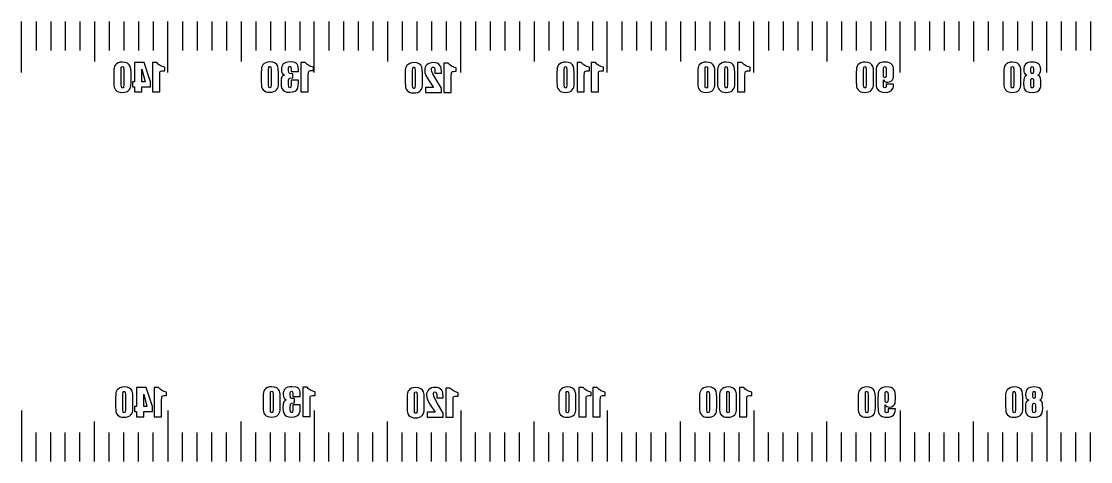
# Model space of a CAD drawing. Header units: millimetres. Extents: x -73 to 81, y -16 to 70.
# Drawn here: x -69 to 4, y -16.1 to 14.1 of the extents above; entities that cross this region are included whole.
import ezdxf

# ---------------------------------------------------------------- set-up
doc = ezdxf.new("R2010")
doc.units = ezdxf.units.MM
doc.layers.add('Layer1', color=70, linetype='Continuous')

msp = doc.modelspace()

# ---------------------------------------------------------------- linework, layer by layer
at = {"layer": 'Layer1'}
for points in [[(-69, 10.55), (-69, 14.05)], [(-68, 14.05), (-68, 12.05)], [(-67, 14.05), (-67, 12.05)], [(-66, 14.05), (-66, 12.05)], [(-65, 14.05), (-65, 12.05)], [(-64, 14.05), (-64, 11.3)], [(-63, 14.05), (-63, 12.05)], [(-62, 14.05), (-62, 12.05)], [(-61, 14.05), (-61, 12.05)], [(-60, 14.05), (-60, 12.05)], [(-59, 10.55), (-59, 14.05)], [(-58, 14.05), (-58, 12.05)], [(-57, 14.05), (-57, 12.05)], [(-56, 14.05), (-56, 12.05)], [(-55, 14.05), (-55, 12.05)], [(-54, 14.05), (-54, 11.3)], [(-53, 14.05), (-53, 12.05)], [(-52, 14.05), (-52, 12.05)], [(-51, 14.05), (-51, 12.05)], [(-50, 14.05), (-50, 12.05)], [(-49, 10.55), (-49, 14.05)], [(-48, 14.05), (-48, 12.05)], [(-47, 14.05), (-47, 12.05)], [(-46, 14.05), (-46, 12.05)], [(-45, 14.05), (-45, 12.05)], [(-44, 14.05), (-44, 11.3)], [(-43, 14.05), (-43, 12.05)], [(-42, 14.05), (-42, 12.05)], [(-41, 14.05), (-41, 12.05)], [(-40, 14.05), (-40, 12.05)], [(-39, 10.55), (-39, 14.05)], [(-38, 14.05), (-38, 12.05)], [(-37, 14.05), (-37, 12.05)], [(-36, 14.05), (-36, 12.05)], [(-35, 14.05), (-35, 12.05)], [(-34, 14.05), (-34, 11.3)], [(-33, 14.05), (-33, 12.05)], [(-32, 14.05), (-32, 12.05)], [(-31, 14.05), (-31, 12.05)], [(-30, 14.05), (-30, 12.05)], [(-29, 10.55), (-29, 14.05)], [(-28, 14.05), (-28, 12.05)], [(-27, 14.05), (-27, 12.05)], [(-26, 14.05), (-26, 12.05)], [(-25, 14.05), (-25, 12.05)], [(-24, 14.05), (-24, 11.3)], [(-23, 14.05), (-23, 12.05)], [(-22, 14.05), (-22, 12.05)], [(-21, 14.05), (-21, 12.05)], [(-20, 14.05), (-20, 12.05)], [(-19, 10.55), (-19, 14.05)], [(-18, 14.05), (-18, 12.05)], [(-17, 14.05), (-17, 12.05)], [(-16, 14.05), (-16, 12.05)], [(-15, 14.05), (-15, 12.05)], [(-14, 14.05), (-14, 11.3)], [(-13, 14.05), (-13, 12.05)], [(-12, 14.05), (-12, 12.05)], [(-11, 14.05), (-11, 12.05)], [(-10, 14.05), (-10, 12.05)], [(-9, 10.55), (-9, 14.05)], [(-8, 14.05), (-8, 12.05)], [(-7, 14.05), (-7, 12.05)], [(-6, 14.05), (-6, 12.05)], [(-5, 14.05), (-5, 12.05)], [(-4, 14.05), (-4, 11.3)], [(-3, 14.05), (-3, 12.05)], [(-2, 14.05), (-2, 12.05)], [(-1, 14.05), (-1, 12.05)], [(0, 14.05), (0, 12.05)], [(1, 10.55), (1, 14.05)], [(2, 14.05), (2, 12.05)], [(3, 14.05), (3, 12.05)], [(4, 14.05), (4, 12.05)], [(-69, -12.55), (-69, -16.05)], [(-59, -12.55), (-59, -16.05)], [(-49, -12.55), (-49, -16.05)], [(-39, -12.55), (-39, -16.05)], [(-29, -12.55), (-29, -16.05)], [(-19, -12.55), (-19, -16.05)], [(-9, -12.55), (-9, -16.05)], [(1, -12.55), (1, -16.05)], [(-64, -16.05), (-64, -13.3)], [(-54, -16.05), (-54, -13.3)], [(-44, -16.05), (-44, -13.3)], [(-34, -16.05), (-34, -13.3)], [(-24, -16.05), (-24, -13.3)], [(-14, -16.05), (-14, -13.3)], [(-4, -16.05), (-4, -13.3)], [(-68, -16.05), (-68, -14.05)], [(-67, -16.05), (-67, -14.05)], [(-66, -16.05), (-66, -14.05)], [(-65, -16.05), (-65, -14.05)], [(-63, -16.05), (-63, -14.05)], [(-62, -16.05), (-62, -14.05)], [(-61, -16.05), (-61, -14.05)], [(-60, -16.05), (-60, -14.05)], [(-58, -16.05), (-58, -14.05)], [(-57, -16.05), (-57, -14.05)], [(-56, -16.05), (-56, -14.05)], [(-55, -16.05), (-55, -14.05)], [(-53, -16.05), (-53, -14.05)], [(-52, -16.05), (-52, -14.05)], [(-51, -16.05), (-51, -14.05)], [(-50, -16.05), (-50, -14.05)], [(-48, -16.05), (-48, -14.05)], [(-47, -16.05), (-47, -14.05)], [(-46, -16.05), (-46, -14.05)], [(-45, -16.05), (-45, -14.05)], [(-43, -16.05), (-43, -14.05)], [(-42, -16.05), (-42, -14.05)], [(-41, -16.05), (-41, -14.05)], [(-40, -16.05), (-40, -14.05)], [(-38, -16.05), (-38, -14.05)], [(-37, -16.05), (-37, -14.05)], [(-36, -16.05), (-36, -14.05)], [(-35, -16.05), (-35, -14.05)], [(-33, -16.05), (-33, -14.05)], [(-32, -16.05), (-32, -14.05)], [(-31, -16.05), (-31, -14.05)], [(-30, -16.05), (-30, -14.05)], [(-28, -16.05), (-28, -14.05)], [(-27, -16.05), (-27, -14.05)], [(-26, -16.05), (-26, -14.05)], [(-25, -16.05), (-25, -14.05)], [(-23, -16.05), (-23, -14.05)], [(-22, -16.05), (-22, -14.05)], [(-21, -16.05), (-21, -14.05)], [(-20, -16.05), (-20, -14.05)], [(-18, -16.05), (-18, -14.05)], [(-17, -16.05), (-17, -14.05)], [(-16, -16.05), (-16, -14.05)], [(-15, -16.05), (-15, -14.05)], [(-13, -16.05), (-13, -14.05)], [(-12, -16.05), (-12, -14.05)], [(-11, -16.05), (-11, -14.05)], [(-10, -16.05), (-10, -14.05)], [(-8, -16.05), (-8, -14.05)], [(-7, -16.05), (-7, -14.05)], [(-6, -16.05), (-6, -14.05)], [(-5, -16.05), (-5, -14.05)], [(-3, -16.05), (-3, -14.05)], [(-2, -16.05), (-2, -14.05)], [(-1, -16.05), (-1, -14.05)], [(0, -16.05), (0, -14.05)], [(2, -16.05), (2, -14.05)], [(3, -16.05), (3, -14.05)], [(4, -16.05), (4, -14.05)]]:
    msp.add_lwpolyline(points, dxfattribs=at)
for points in [[(-62.636, 10.982), (-62.669, 10.884), (-62.687, 10.749), (-62.692, 10.553), (-62.692, 9.886), (-62.686, 9.689), (-62.668, 9.555), (-62.63, 9.454), (-62.565, 9.361), (-62.479, 9.283), (-62.377, 9.231), (-62.261, 9.201), (-62.131, 9.192), (-61.967, 9.202), (-61.834, 9.233), (-61.727, 9.286), (-61.645, 9.362), (-61.584, 9.452), (-61.545, 9.547), (-61.522, 9.672), (-61.515, 9.855), (-61.515, 10.553), (-61.527, 10.794), (-61.563, 10.965), (-61.634, 11.089), (-61.752, 11.185), (-61.908, 11.247), (-62.094, 11.268), (-62.25, 11.254), (-62.388, 11.211), (-62.502, 11.147), (-62.582, 11.07)], [(-62.057, 9.508), (-62.103, 9.499), (-62.149, 9.51), (-62.176, 9.541), (-62.193, 9.73), (-62.193, 10.721), (-62.178, 10.92), (-62.152, 10.95), (-62.105, 10.961), (-62.059, 10.95), (-62.032, 10.918), (-62.014, 10.721), (-62.014, 9.745), (-62.031, 9.535)], [(-61.411, 9.582), (-61.269, 9.582), (-61.269, 9.23), (-60.77, 9.23), (-60.77, 9.582), (-60.177, 9.582), (-60.177, 9.923), (-60.608, 11.23), (-61.269, 11.23), (-61.269, 9.923), (-61.411, 9.923)], [(-59.526, 10.623), (-59.486, 10.652), (-59.405, 10.67), (-59.263, 10.676), (-59.214, 10.676), (-59.214, 10.91), (-59.384, 10.959), (-59.532, 11.029), (-59.658, 11.119), (-59.763, 11.23), (-60.057, 11.23), (-60.057, 9.23), (-59.558, 9.23), (-59.558, 10.302), (-59.547, 10.581)], [(-52.567, 10.993), (-52.6, 10.895), (-52.617, 10.76), (-52.623, 10.564), (-52.623, 9.896), (-52.617, 9.7), (-52.598, 9.565), (-52.56, 9.465), (-52.496, 9.371), (-52.41, 9.294), (-52.308, 9.242), (-52.192, 9.212), (-52.062, 9.202), (-51.898, 9.213), (-51.765, 9.244), (-51.658, 9.297), (-51.576, 9.373), (-51.515, 9.463), (-51.475, 9.557), (-51.453, 9.683), (-51.446, 9.866), (-51.446, 10.564), (-51.458, 10.804), (-51.493, 10.976), (-51.564, 11.1), (-51.682, 11.196), (-51.839, 11.258), (-52.025, 11.279), (-52.181, 11.264), (-52.319, 11.221), (-52.433, 11.158), (-52.513, 11.081)], [(-51.988, 9.519), (-52.034, 9.51), (-52.08, 9.52), (-52.107, 9.552), (-52.124, 9.741), (-52.124, 10.732), (-52.109, 10.931), (-52.083, 10.961), (-52.036, 10.971), (-51.99, 10.961), (-51.963, 10.929), (-51.945, 10.732), (-51.945, 9.756), (-51.962, 9.546)], [(-50.718, 10.963), (-50.679, 10.971), (-50.635, 10.962), (-50.608, 10.936), (-50.589, 10.786), (-50.589, 10.622), (-50.089, 10.622), (-50.089, 10.792), (-50.098, 10.924), (-50.122, 11.032), (-50.163, 11.117), (-50.22, 11.179), (-50.296, 11.223), (-50.39, 11.255), (-50.637, 11.28), (-50.801, 11.271), (-50.936, 11.245), (-51.043, 11.202), (-51.121, 11.141), (-51.177, 11.064), (-51.216, 10.974), (-51.24, 10.87), (-51.248, 10.753), (-51.237, 10.608), (-51.202, 10.51), (-51.139, 10.439), (-51.042, 10.374), (-51.141, 10.323), (-51.211, 10.248), (-51.253, 10.103), (-51.267, 9.84), (-51.253, 9.628), (-51.212, 9.47), (-51.138, 9.354), (-51.025, 9.27), (-50.872, 9.218), (-50.682, 9.201), (-50.471, 9.221), (-50.31, 9.281), (-50.198, 9.369), (-50.132, 9.476), (-50.1, 9.634), (-50.089, 9.877), (-50.089, 10.035), (-50.589, 10.035), (-50.589, 9.71), (-50.604, 9.545), (-50.629, 9.519), (-50.673, 9.51), (-50.721, 9.521), (-50.749, 9.554), (-50.768, 9.787), (-50.768, 9.925), (-50.761, 10.024), (-50.742, 10.093), (-50.71, 10.137), (-50.665, 10.163), (-50.469, 10.182), (-50.469, 10.472), (-50.689, 10.486), (-50.725, 10.507), (-50.749, 10.545), (-50.768, 10.688), (-50.768, 10.8), (-50.762, 10.887), (-50.746, 10.938)], [(-49.379, 10.633), (-49.339, 10.663), (-49.258, 10.681), (-49.116, 10.687), (-49.067, 10.687), (-49.067, 10.92), (-49.237, 10.969), (-49.385, 11.039), (-49.512, 11.13), (-49.616, 11.241), (-49.91, 11.241), (-49.91, 9.241), (-49.411, 9.241), (-49.411, 10.313), (-49.4, 10.592)], [(-42.737, 10.944), (-42.77, 10.846), (-42.787, 10.711), (-42.793, 10.515), (-42.793, 9.847), (-42.786, 9.651), (-42.768, 9.516), (-42.73, 9.416), (-42.665, 9.322), (-42.58, 9.245), (-42.478, 9.193), (-42.361, 9.163), (-42.232, 9.153), (-42.068, 9.164), (-41.934, 9.195), (-41.828, 9.248), (-41.745, 9.324), (-41.685, 9.414), (-41.645, 9.508), (-41.623, 9.634), (-41.615, 9.817), (-41.615, 10.515), (-41.627, 10.755), (-41.663, 10.927), (-41.734, 11.051), (-41.852, 11.147), (-42.008, 11.209), (-42.195, 11.23), (-42.35, 11.215), (-42.489, 11.172), (-42.602, 11.109), (-42.683, 11.032)], [(-40.933, 10.912), (-40.883, 10.922), (-40.833, 10.911), (-40.798, 10.878), (-40.777, 10.811), (-40.77, 10.701), (-40.77, 10.511), (-40.323, 10.511), (-40.323, 10.584), (-40.34, 10.849), (-40.37, 10.945), (-40.426, 11.04), (-40.504, 11.122), (-40.602, 11.182), (-40.722, 11.218), (-40.863, 11.23), (-41.003, 11.221), (-41.124, 11.193), (-41.228, 11.147), (-41.313, 11.082), (-41.38, 11.003), (-41.428, 10.915), (-41.456, 10.817), (-41.466, 10.709), (-41.444, 10.532), (-41.38, 10.345), (-41.211, 10.046), (-40.874, 9.532), (-41.421, 9.532), (-41.421, 9.192), (-40.323, 9.192), (-40.324, 9.477), (-40.712, 10.123), (-40.903, 10.465), (-40.973, 10.633), (-40.996, 10.76), (-40.989, 10.832), (-40.968, 10.882)], [(-39.62, 10.584), (-39.58, 10.614), (-39.499, 10.632), (-39.357, 10.638), (-39.308, 10.638), (-39.308, 10.871), (-39.478, 10.921), (-39.626, 10.99), (-39.753, 11.081), (-39.857, 11.192), (-40.151, 11.192), (-40.151, 9.192), (-39.652, 9.192), (-39.652, 10.264), (-39.641, 10.543)], [(-32.381, 10.982), (-32.414, 10.884), (-32.431, 10.749), (-32.437, 10.553), (-32.437, 9.886), (-32.431, 9.689), (-32.412, 9.555), (-32.374, 9.454), (-32.31, 9.361), (-32.224, 9.283), (-32.122, 9.231), (-32.006, 9.201), (-31.876, 9.192), (-31.712, 9.202), (-31.579, 9.233), (-31.472, 9.286), (-31.39, 9.362), (-31.329, 9.452), (-31.289, 9.547), (-31.267, 9.672), (-31.26, 9.855), (-31.26, 10.553), (-31.272, 10.794), (-31.307, 10.965), (-31.378, 11.089), (-31.496, 11.185), (-31.653, 11.247), (-31.839, 11.268), (-31.995, 11.254), (-32.133, 11.211), (-32.247, 11.147), (-32.327, 11.07)], [(-31.802, 9.508), (-31.848, 9.499), (-31.894, 9.51), (-31.921, 9.541), (-31.938, 9.73), (-31.938, 10.721), (-31.923, 10.92), (-31.897, 10.95), (-31.85, 10.961), (-31.804, 10.95), (-31.777, 10.918), (-31.759, 10.721), (-31.759, 9.745), (-31.776, 9.535)], [(-30.535, 10.623), (-30.495, 10.652), (-30.414, 10.67), (-30.272, 10.676), (-30.222, 10.676), (-30.222, 10.91), (-30.392, 10.959), (-30.541, 11.029), (-30.667, 11.119), (-30.772, 11.23), (-31.066, 11.23), (-31.066, 9.23), (-30.567, 9.23), (-30.567, 10.302), (-30.556, 10.581)], [(-29.571, 10.623), (-29.531, 10.652), (-29.45, 10.67), (-29.308, 10.676), (-29.259, 10.676), (-29.259, 10.91), (-29.429, 10.959), (-29.577, 11.029), (-29.704, 11.119), (-29.808, 11.23), (-30.102, 11.23), (-30.102, 9.23), (-29.603, 9.23), (-29.603, 10.302), (-29.592, 10.581)], [(-22.769, 10.982), (-22.802, 10.884), (-22.819, 10.749), (-22.825, 10.553), (-22.825, 9.886), (-22.819, 9.689), (-22.8, 9.555), (-22.762, 9.454), (-22.698, 9.361), (-22.612, 9.283), (-22.51, 9.231), (-22.394, 9.201), (-22.264, 9.192), (-22.1, 9.202), (-21.967, 9.233), (-21.86, 9.286), (-21.778, 9.362), (-21.717, 9.452), (-21.678, 9.547), (-21.655, 9.672), (-21.648, 9.855), (-21.648, 10.553), (-21.66, 10.794), (-21.695, 10.965), (-21.766, 11.089), (-21.884, 11.185), (-22.041, 11.247), (-22.227, 11.268), (-22.383, 11.254), (-22.521, 11.211), (-22.635, 11.147), (-22.715, 11.07)], [(-22.19, 9.508), (-22.236, 9.499), (-22.282, 9.51), (-22.309, 9.541), (-22.326, 9.73), (-22.326, 10.721), (-22.311, 10.92), (-22.285, 10.95), (-22.238, 10.961), (-22.192, 10.95), (-22.165, 10.918), (-22.147, 10.721), (-22.147, 9.745), (-22.164, 9.535)], [(-21.413, 10.982), (-21.446, 10.884), (-21.463, 10.749), (-21.469, 10.553), (-21.469, 9.886), (-21.463, 9.689), (-21.444, 9.555), (-21.406, 9.454), (-21.342, 9.361), (-21.256, 9.283), (-21.154, 9.231), (-21.037, 9.201), (-20.908, 9.192), (-20.744, 9.202), (-20.61, 9.233), (-20.504, 9.286), (-20.421, 9.362), (-20.361, 9.452), (-20.321, 9.547), (-20.299, 9.672), (-20.292, 9.855), (-20.292, 10.553), (-20.303, 10.794), (-20.339, 10.965), (-20.41, 11.089), (-20.528, 11.185), (-20.685, 11.247), (-20.871, 11.268), (-21.027, 11.254), (-21.165, 11.211), (-21.278, 11.147), (-21.359, 11.07)], [(-20.834, 9.508), (-20.88, 9.499), (-20.926, 9.51), (-20.952, 9.541), (-20.97, 9.73), (-20.97, 10.721), (-20.954, 10.92), (-20.928, 10.95), (-20.882, 10.961), (-20.836, 10.95), (-20.808, 10.918), (-20.791, 10.721), (-20.791, 9.745), (-20.807, 9.535)], [(-19.567, 10.623), (-19.526, 10.652), (-19.445, 10.67), (-19.303, 10.676), (-19.254, 10.676), (-19.254, 10.91), (-19.424, 10.959), (-19.572, 11.029), (-19.699, 11.119), (-19.804, 11.23), (-20.098, 11.23), (-20.098, 9.23), (-19.598, 9.23), (-19.598, 10.302), (-19.587, 10.581)], [(-11.942, 10.982), (-11.975, 10.884), (-11.993, 10.749), (-11.998, 10.553), (-11.998, 9.886), (-11.992, 9.689), (-11.974, 9.555), (-11.936, 9.454), (-11.871, 9.361), (-11.785, 9.283), (-11.683, 9.231), (-11.567, 9.201), (-11.438, 9.192), (-11.274, 9.202), (-11.14, 9.233), (-11.033, 9.286), (-10.951, 9.362), (-10.891, 9.452), (-10.851, 9.547), (-10.828, 9.672), (-10.821, 9.855), (-10.821, 10.553), (-10.833, 10.794), (-10.869, 10.965), (-10.94, 11.089), (-11.058, 11.185), (-11.214, 11.247), (-11.4, 11.268), (-11.556, 11.254), (-11.694, 11.211), (-11.808, 11.147), (-11.888, 11.07)], [(-11.363, 9.508), (-11.409, 9.499), (-11.455, 9.51), (-11.482, 9.541), (-11.499, 9.73), (-11.499, 10.721), (-11.484, 10.92), (-11.458, 10.95), (-11.412, 10.961), (-11.365, 10.95), (-11.338, 10.918), (-11.32, 10.721), (-11.32, 9.745), (-11.337, 9.535)], [(-10.119, 9.523), (-10.147, 9.583), (-10.15, 9.733), (-10.15, 10.051), (-10.104, 9.981), (-10.039, 9.931), (-9.956, 9.901), (-9.855, 9.891), (-9.726, 9.909), (-9.613, 9.965), (-9.527, 10.046), (-9.48, 10.143), (-9.458, 10.265), (-9.451, 10.423), (-9.451, 10.583), (-9.468, 10.895), (-9.498, 10.994), (-9.554, 11.085), (-9.636, 11.162), (-9.745, 11.22), (-9.877, 11.256), (-10.029, 11.268), (-10.211, 11.254), (-10.358, 11.213), (-10.472, 11.145), (-10.557, 11.053), (-10.612, 10.946), (-10.638, 10.833), (-10.649, 10.389), (-10.649, 10.111), (-10.639, 9.633), (-10.613, 9.516), (-10.554, 9.405), (-10.464, 9.311), (-10.348, 9.244), (-10.208, 9.204), (-10.048, 9.19), (-9.856, 9.207), (-9.702, 9.258), (-9.587, 9.34), (-9.51, 9.45), (-9.466, 9.589), (-9.451, 9.761), (-9.95, 9.761), (-9.954, 9.585), (-9.984, 9.524), (-10.056, 9.499)], [(-10.095, 10.209), (-10.126, 10.237), (-10.144, 10.293), (-10.15, 10.385), (-10.15, 10.747), (-10.145, 10.856), (-10.127, 10.92), (-10.097, 10.95), (-10.051, 10.961), (-9.985, 10.929), (-9.959, 10.871), (-9.95, 10.759), (-9.95, 10.385), (-9.958, 10.283), (-9.983, 10.229), (-10.05, 10.2)], [(-1.874, 10.982), (-1.907, 10.884), (-1.924, 10.749), (-1.93, 10.553), (-1.93, 9.886), (-1.924, 9.689), (-1.905, 9.555), (-1.867, 9.454), (-1.803, 9.361), (-1.717, 9.283), (-1.615, 9.231), (-1.498, 9.201), (-1.369, 9.192), (-1.205, 9.202), (-1.071, 9.233), (-0.965, 9.286), (-0.882, 9.362), (-0.822, 9.452), (-0.782, 9.547), (-0.76, 9.672), (-0.753, 9.855), (-0.753, 10.553), (-0.765, 10.794), (-0.8, 10.965), (-0.871, 11.089), (-0.989, 11.185), (-1.146, 11.247), (-1.332, 11.268), (-1.488, 11.254), (-1.626, 11.211), (-1.739, 11.147), (-1.82, 11.07)], [(-1.295, 9.508), (-1.341, 9.499), (-1.387, 9.51), (-1.414, 9.541), (-1.431, 9.73), (-1.431, 10.721), (-1.415, 10.92), (-1.39, 10.95), (-1.343, 10.961), (-1.297, 10.95), (-1.27, 10.918), (-1.252, 10.721), (-1.252, 9.745), (-1.268, 9.535)], [(0.558, 10.214), (0.522, 10.271), (0.405, 10.364), (0.486, 10.422), (0.544, 10.506), (0.579, 10.616), (0.59, 10.752), (0.581, 10.873), (0.554, 10.978), (0.51, 11.067), (0.447, 11.139), (0.366, 11.196), (0.268, 11.236), (0.152, 11.26), (0.018, 11.268), (-0.134, 11.26), (-0.261, 11.234), (-0.362, 11.191), (-0.438, 11.131), (-0.493, 11.055), (-0.532, 10.965), (-0.556, 10.86), (-0.564, 10.74), (-0.553, 10.601), (-0.522, 10.506), (-0.459, 10.435), (-0.352, 10.364), (-0.45, 10.309), (-0.522, 10.232), (-0.548, 10.172), (-0.566, 10.082), (-0.581, 9.811), (-0.569, 9.6), (-0.534, 9.454), (-0.465, 9.349), (-0.351, 9.265), (-0.192, 9.21), (0.013, 9.192), (0.212, 9.209), (0.365, 9.262), (0.477, 9.344), (0.551, 9.449), (0.593, 9.603), (0.607, 9.835), (0.6, 10.005), (0.58, 10.151)], [(-0.029, 10.491), (-0.055, 10.516), (-0.072, 10.657), (-0.072, 10.794), (-0.054, 10.928), (-0.028, 10.952), (0.014, 10.961), (0.056, 10.952), (0.081, 10.925), (0.098, 10.794), (0.098, 10.642), (0.079, 10.517), (0.052, 10.491), (0.012, 10.482)], [(-60.77, 9.923), (-60.77, 10.774), (-60.55, 9.923)], [(-42.158, 9.47), (-42.203, 9.461), (-42.249, 9.471), (-42.276, 9.503), (-42.294, 9.692), (-42.294, 10.683), (-42.278, 10.882), (-42.252, 10.912), (-42.206, 10.922), (-42.16, 10.912), (-42.132, 10.88), (-42.114, 10.683), (-42.114, 9.707), (-42.131, 9.497)], [(0.058, 10.144), (0.087, 10.116), (0.103, 10.06), (0.108, 9.962), (0.108, 9.703), (0.102, 9.596), (0.084, 9.536), (0.053, 9.508), (0.008, 9.499), (-0.036, 9.509), (-0.063, 9.537), (-0.082, 9.707), (-0.082, 9.962), (-0.076, 10.058), (-0.058, 10.115), (-0.028, 10.143), (0.016, 10.153)], [(-62.512, -11.226), (-62.545, -11.324), (-62.562, -11.459), (-62.568, -11.655), (-62.568, -12.322), (-62.561, -12.519), (-62.543, -12.653), (-62.505, -12.754), (-62.44, -12.847), (-62.355, -12.925), (-62.253, -12.977), (-62.136, -13.007), (-62.007, -13.017), (-61.843, -13.006), (-61.709, -12.975), (-61.603, -12.922), (-61.52, -12.846), (-61.46, -12.756), (-61.42, -12.661), (-61.398, -12.536), (-61.39, -12.353), (-61.39, -11.655), (-61.402, -11.414), (-61.438, -11.243), (-61.509, -11.119), (-61.627, -11.023), (-61.783, -10.961), (-61.97, -10.94), (-62.125, -10.954), (-62.264, -10.998), (-62.377, -11.061), (-62.458, -11.138)], [(-52.442, -11.215), (-52.476, -11.314), (-52.493, -11.448), (-52.499, -11.645), (-52.499, -12.312), (-52.492, -12.508), (-52.474, -12.643), (-52.436, -12.743), (-52.371, -12.837), (-52.285, -12.914), (-52.184, -12.966), (-52.067, -12.996), (-51.938, -13.006), (-51.774, -12.996), (-51.64, -12.965), (-51.533, -12.912), (-51.451, -12.835), (-51.391, -12.745), (-51.351, -12.651), (-51.329, -12.525), (-51.321, -12.343), (-51.321, -11.645), (-51.333, -11.404), (-51.369, -11.232), (-51.44, -11.109), (-51.558, -11.012), (-51.714, -10.95), (-51.901, -10.929), (-52.056, -10.944), (-52.195, -10.987), (-52.308, -11.051), (-52.389, -11.127)], [(-50.594, -11.245), (-50.554, -11.237), (-50.51, -11.246), (-50.483, -11.272), (-50.464, -11.422), (-50.464, -11.587), (-49.965, -11.587), (-49.965, -11.416), (-49.973, -11.284), (-49.998, -11.176), (-50.039, -11.091), (-50.096, -11.029), (-50.171, -10.985), (-50.265, -10.953), (-50.512, -10.928), (-50.676, -10.937), (-50.812, -10.963), (-50.918, -11.007), (-50.996, -11.068), (-51.052, -11.144), (-51.092, -11.234), (-51.116, -11.338), (-51.124, -11.455), (-51.112, -11.6), (-51.078, -11.698), (-51.015, -11.769), (-50.917, -11.834), (-51.016, -11.885), (-51.087, -11.96), (-51.128, -12.105), (-51.142, -12.368), (-51.129, -12.58), (-51.088, -12.738), (-51.014, -12.854), (-50.9, -12.939), (-50.748, -12.99), (-50.558, -13.007), (-50.346, -12.987), (-50.185, -12.928), (-50.073, -12.839), (-50.007, -12.732), (-49.976, -12.574), (-49.965, -12.331), (-49.965, -12.173), (-50.464, -12.173), (-50.464, -12.498), (-50.479, -12.663), (-50.504, -12.69), (-50.548, -12.698), (-50.596, -12.687), (-50.625, -12.654), (-50.643, -12.422), (-50.643, -12.283), (-50.637, -12.184), (-50.617, -12.115), (-50.585, -12.071), (-50.541, -12.045), (-50.344, -12.026), (-50.344, -11.736), (-50.564, -11.722), (-50.6, -11.701), (-50.625, -11.663), (-50.643, -11.52), (-50.643, -11.409), (-50.638, -11.322), (-50.621, -11.27)], [(-32.256, -11.226), (-32.29, -11.324), (-32.307, -11.459), (-32.312, -11.655), (-32.312, -12.322), (-32.306, -12.519), (-32.288, -12.653), (-32.25, -12.754), (-32.185, -12.847), (-32.099, -12.925), (-31.997, -12.977), (-31.881, -13.007), (-31.752, -13.017), (-31.588, -13.006), (-31.454, -12.975), (-31.347, -12.922), (-31.265, -12.846), (-31.205, -12.756), (-31.165, -12.661), (-31.143, -12.536), (-31.135, -12.353), (-31.135, -11.655), (-31.147, -11.414), (-31.183, -11.243), (-31.254, -11.119), (-31.372, -11.023), (-31.528, -10.961), (-31.715, -10.94), (-31.87, -10.954), (-32.009, -10.998), (-32.122, -11.061), (-32.203, -11.138)], [(-22.645, -11.226), (-22.678, -11.324), (-22.695, -11.459), (-22.701, -11.655), (-22.701, -12.322), (-22.694, -12.519), (-22.676, -12.653), (-22.638, -12.754), (-22.573, -12.847), (-22.487, -12.925), (-22.386, -12.977), (-22.269, -13.007), (-22.14, -13.017), (-21.976, -13.006), (-21.842, -12.975), (-21.735, -12.922), (-21.653, -12.846), (-21.593, -12.756), (-21.553, -12.661), (-21.531, -12.536), (-21.523, -12.353), (-21.523, -11.655), (-21.535, -11.414), (-21.571, -11.243), (-21.642, -11.119), (-21.76, -11.023), (-21.916, -10.961), (-22.103, -10.94), (-22.258, -10.954), (-22.397, -10.998), (-22.51, -11.061), (-22.591, -11.138)], [(-21.288, -11.226), (-21.321, -11.324), (-21.338, -11.459), (-21.344, -11.655), (-21.344, -12.322), (-21.338, -12.519), (-21.319, -12.653), (-21.282, -12.754), (-21.217, -12.847), (-21.131, -12.925), (-21.029, -12.977), (-20.913, -13.007), (-20.783, -13.017), (-20.619, -13.006), (-20.486, -12.975), (-20.379, -12.922), (-20.297, -12.846), (-20.236, -12.756), (-20.197, -12.661), (-20.174, -12.536), (-20.167, -12.353), (-20.167, -11.655), (-20.179, -11.414), (-20.214, -11.243), (-20.286, -11.119), (-20.403, -11.023), (-20.56, -10.961), (-20.746, -10.94), (-20.902, -10.954), (-21.04, -10.998), (-21.154, -11.061), (-21.234, -11.138)], [(-11.818, -11.226), (-11.851, -11.324), (-11.868, -11.459), (-11.874, -11.655), (-11.874, -12.322), (-11.868, -12.519), (-11.849, -12.653), (-11.811, -12.754), (-11.747, -12.847), (-11.661, -12.925), (-11.559, -12.977), (-11.442, -13.007), (-11.313, -13.017), (-11.149, -13.006), (-11.015, -12.975), (-10.909, -12.922), (-10.826, -12.846), (-10.766, -12.756), (-10.726, -12.661), (-10.704, -12.536), (-10.696, -12.353), (-10.696, -11.655), (-10.708, -11.414), (-10.744, -11.243), (-10.815, -11.119), (-10.933, -11.023), (-11.089, -10.961), (-11.276, -10.94), (-11.432, -10.954), (-11.57, -10.998), (-11.683, -11.061), (-11.764, -11.138)], [(-9.995, -12.686), (-10.023, -12.625), (-10.026, -12.476), (-10.026, -12.157), (-9.979, -12.227), (-9.915, -12.277), (-9.831, -12.307), (-9.73, -12.317), (-9.601, -12.299), (-9.488, -12.243), (-9.402, -12.162), (-9.355, -12.065), (-9.334, -11.943), (-9.327, -11.785), (-9.327, -11.626), (-9.343, -11.313), (-9.373, -11.214), (-9.429, -11.124), (-9.512, -11.046), (-9.621, -10.988), (-9.753, -10.952), (-9.905, -10.94), (-10.087, -10.954), (-10.233, -10.996), (-10.347, -11.063), (-10.432, -11.156), (-10.488, -11.263), (-10.514, -11.375), (-10.525, -11.82), (-10.525, -12.098), (-10.515, -12.575), (-10.488, -12.692), (-10.429, -12.803), (-10.34, -12.897), (-10.223, -12.964), (-10.083, -13.004), (-9.923, -13.018), (-9.731, -13.001), (-9.578, -12.95), (-9.463, -12.868), (-9.385, -12.758), (-9.341, -12.619), (-9.327, -12.447), (-9.826, -12.447), (-9.829, -12.623), (-9.86, -12.684), (-9.932, -12.709)], [(-1.749, -11.226), (-1.782, -11.324), (-1.8, -11.459), (-1.805, -11.655), (-1.805, -12.322), (-1.799, -12.519), (-1.781, -12.653), (-1.743, -12.754), (-1.678, -12.847), (-1.592, -12.925), (-1.49, -12.977), (-1.374, -13.007), (-1.244, -13.017), (-1.081, -13.006), (-0.947, -12.975), (-0.84, -12.922), (-0.758, -12.846), (-0.698, -12.756), (-0.658, -12.661), (-0.635, -12.536), (-0.628, -12.353), (-0.628, -11.655), (-0.64, -11.414), (-0.676, -11.243), (-0.747, -11.119), (-0.865, -11.023), (-1.021, -10.961), (-1.207, -10.94), (-1.363, -10.954), (-1.501, -10.998), (-1.615, -11.061), (-1.695, -11.138)], [(0.683, -11.994), (0.647, -11.937), (0.529, -11.844), (0.611, -11.786), (0.668, -11.702), (0.703, -11.592), (0.715, -11.456), (0.706, -11.335), (0.679, -11.23), (0.634, -11.142), (0.571, -11.069), (0.491, -11.013), (0.393, -10.972), (0.277, -10.948), (0.143, -10.94), (-0.009, -10.949), (-0.136, -10.974), (-0.237, -11.017), (-0.313, -11.077), (-0.368, -11.153), (-0.408, -11.243), (-0.431, -11.349), (-0.439, -11.468), (-0.429, -11.608), (-0.398, -11.702), (-0.335, -11.773), (-0.228, -11.844), (-0.325, -11.899), (-0.397, -11.977), (-0.423, -12.036), (-0.442, -12.126), (-0.456, -12.397), (-0.445, -12.608), (-0.409, -12.755), (-0.34, -12.859), (-0.227, -12.943), (-0.068, -12.998), (0.138, -13.017), (0.337, -12.999), (0.49, -12.946), (0.601, -12.864), (0.676, -12.76), (0.718, -12.605), (0.732, -12.373), (0.725, -12.203), (0.704, -12.058)], [(-61.933, -12.7), (-61.978, -12.709), (-62.024, -12.699), (-62.051, -12.667), (-62.069, -12.478), (-62.069, -11.487), (-62.053, -11.288), (-62.027, -11.258), (-61.981, -11.248), (-61.935, -11.258), (-61.907, -11.29), (-61.889, -11.487), (-61.889, -12.463), (-61.906, -12.673)], [(-61.287, -12.626), (-61.145, -12.626), (-61.145, -12.978), (-60.645, -12.978), (-60.645, -12.626), (-60.053, -12.626), (-60.053, -12.285), (-60.484, -10.978), (-61.145, -10.978), (-61.145, -12.285), (-61.287, -12.285)], [(-60.645, -12.285), (-60.645, -11.434), (-60.425, -12.285)], [(-59.402, -11.586), (-59.361, -11.556), (-59.281, -11.538), (-59.138, -11.532), (-59.089, -11.532), (-59.089, -11.299), (-59.259, -11.249), (-59.407, -11.18), (-59.534, -11.089), (-59.639, -10.978), (-59.933, -10.978), (-59.933, -12.978), (-59.434, -12.978), (-59.434, -11.906), (-59.422, -11.627)], [(-51.863, -12.689), (-51.909, -12.698), (-51.955, -12.688), (-51.982, -12.656), (-51.999, -12.467), (-51.999, -11.477), (-51.984, -11.277), (-51.958, -11.247), (-51.912, -11.237), (-51.866, -11.248), (-51.838, -11.28), (-51.82, -11.477), (-51.82, -12.453), (-51.837, -12.663)], [(-49.255, -11.575), (-49.214, -11.545), (-49.134, -11.527), (-48.991, -11.521), (-48.942, -11.521), (-48.942, -11.288), (-49.112, -11.239), (-49.26, -11.169), (-49.387, -11.079), (-49.492, -10.968), (-49.786, -10.968), (-49.786, -12.968), (-49.287, -12.968), (-49.287, -11.895), (-49.276, -11.616)], [(-42.612, -11.264), (-42.645, -11.363), (-42.662, -11.497), (-42.668, -11.694), (-42.668, -12.361), (-42.662, -12.557), (-42.643, -12.692), (-42.605, -12.792), (-42.541, -12.886), (-42.455, -12.963), (-42.353, -13.015), (-42.237, -13.045), (-42.107, -13.055), (-41.943, -13.045), (-41.809, -13.014), (-41.703, -12.961), (-41.62, -12.884), (-41.56, -12.794), (-41.52, -12.7), (-41.498, -12.574), (-41.491, -12.392), (-41.491, -11.694), (-41.503, -11.453), (-41.538, -11.281), (-41.609, -11.157), (-41.727, -11.061), (-41.884, -10.999), (-42.07, -10.978), (-42.226, -10.993), (-42.364, -11.036), (-42.477, -11.1), (-42.558, -11.176)], [(-42.033, -12.738), (-42.079, -12.747), (-42.125, -12.737), (-42.152, -12.705), (-42.169, -12.516), (-42.169, -11.526), (-42.154, -11.326), (-42.128, -11.296), (-42.081, -11.286), (-42.035, -11.297), (-42.008, -11.329), (-41.99, -11.526), (-41.99, -12.502), (-42.007, -12.712)], [(-40.808, -11.296), (-40.758, -11.286), (-40.709, -11.297), (-40.674, -11.33), (-40.653, -11.397), (-40.646, -11.507), (-40.646, -11.697), (-40.199, -11.697), (-40.199, -11.624), (-40.216, -11.359), (-40.246, -11.263), (-40.301, -11.169), (-40.379, -11.086), (-40.478, -11.027), (-40.597, -10.99), (-40.738, -10.978), (-40.878, -10.988), (-41, -11.015), (-41.103, -11.061), (-41.189, -11.126), (-41.255, -11.205), (-41.303, -11.293), (-41.332, -11.392), (-41.341, -11.5), (-41.32, -11.676), (-41.255, -11.863), (-41.086, -12.162), (-40.75, -12.676), (-41.297, -12.676), (-41.297, -13.017), (-40.199, -13.017), (-40.199, -12.731), (-40.588, -12.085), (-40.779, -11.744), (-40.848, -11.575), (-40.871, -11.448), (-40.864, -11.377), (-40.843, -11.326)], [(-39.496, -11.624), (-39.456, -11.594), (-39.375, -11.576), (-39.233, -11.57), (-39.183, -11.57), (-39.183, -11.337), (-39.353, -11.288), (-39.502, -11.218), (-39.628, -11.128), (-39.733, -11.017), (-40.027, -11.017), (-40.027, -13.017), (-39.528, -13.017), (-39.528, -11.944), (-39.517, -11.665)], [(-31.677, -12.7), (-31.723, -12.709), (-31.769, -12.699), (-31.796, -12.667), (-31.813, -12.478), (-31.813, -11.487), (-31.798, -11.288), (-31.772, -11.258), (-31.726, -11.248), (-31.68, -11.258), (-31.652, -11.29), (-31.634, -11.487), (-31.634, -12.463), (-31.651, -12.673)], [(-30.41, -11.586), (-30.37, -11.556), (-30.289, -11.538), (-30.147, -11.532), (-30.098, -11.532), (-30.098, -11.299), (-30.268, -11.249), (-30.416, -11.18), (-30.542, -11.089), (-30.647, -10.978), (-30.941, -10.978), (-30.941, -12.978), (-30.442, -12.978), (-30.442, -11.906), (-30.431, -11.627)], [(-29.447, -11.586), (-29.406, -11.556), (-29.326, -11.538), (-29.183, -11.532), (-29.134, -11.532), (-29.134, -11.299), (-29.304, -11.249), (-29.452, -11.18), (-29.579, -11.089), (-29.684, -10.978), (-29.978, -10.978), (-29.978, -12.978), (-29.479, -12.978), (-29.479, -11.906), (-29.468, -11.627)], [(-22.065, -12.7), (-22.111, -12.709), (-22.157, -12.699), (-22.184, -12.667), (-22.202, -12.478), (-22.202, -11.487), (-22.186, -11.288), (-22.16, -11.258), (-22.114, -11.248), (-22.068, -11.258), (-22.04, -11.29), (-22.022, -11.487), (-22.022, -12.463), (-22.039, -12.673)], [(-20.709, -12.7), (-20.755, -12.709), (-20.801, -12.699), (-20.828, -12.667), (-20.845, -12.478), (-20.845, -11.487), (-20.83, -11.288), (-20.804, -11.258), (-20.757, -11.248), (-20.711, -11.258), (-20.684, -11.29), (-20.666, -11.487), (-20.666, -12.463), (-20.683, -12.673)], [(-19.442, -11.586), (-19.402, -11.556), (-19.321, -11.538), (-19.179, -11.532), (-19.129, -11.532), (-19.129, -11.299), (-19.299, -11.249), (-19.448, -11.18), (-19.574, -11.089), (-19.679, -10.978), (-19.973, -10.978), (-19.973, -12.978), (-19.474, -12.978), (-19.474, -11.906), (-19.463, -11.627)], [(-11.239, -12.7), (-11.285, -12.709), (-11.331, -12.699), (-11.357, -12.667), (-11.375, -12.478), (-11.375, -11.487), (-11.359, -11.288), (-11.333, -11.258), (-11.287, -11.248), (-11.241, -11.258), (-11.213, -11.29), (-11.196, -11.487), (-11.196, -12.463), (-11.212, -12.673)], [(-9.971, -11.999), (-10.002, -11.971), (-10.02, -11.915), (-10.026, -11.823), (-10.026, -11.461), (-10.02, -11.352), (-10.003, -11.288), (-9.972, -11.258), (-9.927, -11.248), (-9.86, -11.279), (-9.834, -11.337), (-9.826, -11.449), (-9.826, -11.823), (-9.834, -11.925), (-9.858, -11.979), (-9.926, -12.009)], [(-1.17, -12.7), (-1.216, -12.709), (-1.262, -12.699), (-1.289, -12.667), (-1.306, -12.478), (-1.306, -11.487), (-1.291, -11.288), (-1.265, -11.258), (-1.219, -11.248), (-1.172, -11.258), (-1.145, -11.29), (-1.127, -11.487), (-1.127, -12.463), (-1.144, -12.673)], [(0.095, -11.717), (0.07, -11.692), (0.053, -11.552), (0.053, -11.414), (0.071, -11.28), (0.097, -11.256), (0.139, -11.248), (0.18, -11.256), (0.206, -11.283), (0.223, -11.414), (0.223, -11.566), (0.203, -11.691), (0.177, -11.717), (0.137, -11.726)], [(0.183, -12.065), (0.211, -12.092), (0.228, -12.149), (0.233, -12.246), (0.233, -12.505), (0.227, -12.612), (0.209, -12.672), (0.178, -12.7), (0.133, -12.709), (0.088, -12.7), (0.061, -12.671), (0.043, -12.502), (0.043, -12.246), (0.049, -12.15), (0.066, -12.093), (0.096, -12.065), (0.14, -12.056)]]:
    msp.add_lwpolyline(points, close=True, dxfattribs=at)

doc.saveas('drawing.dxf')
